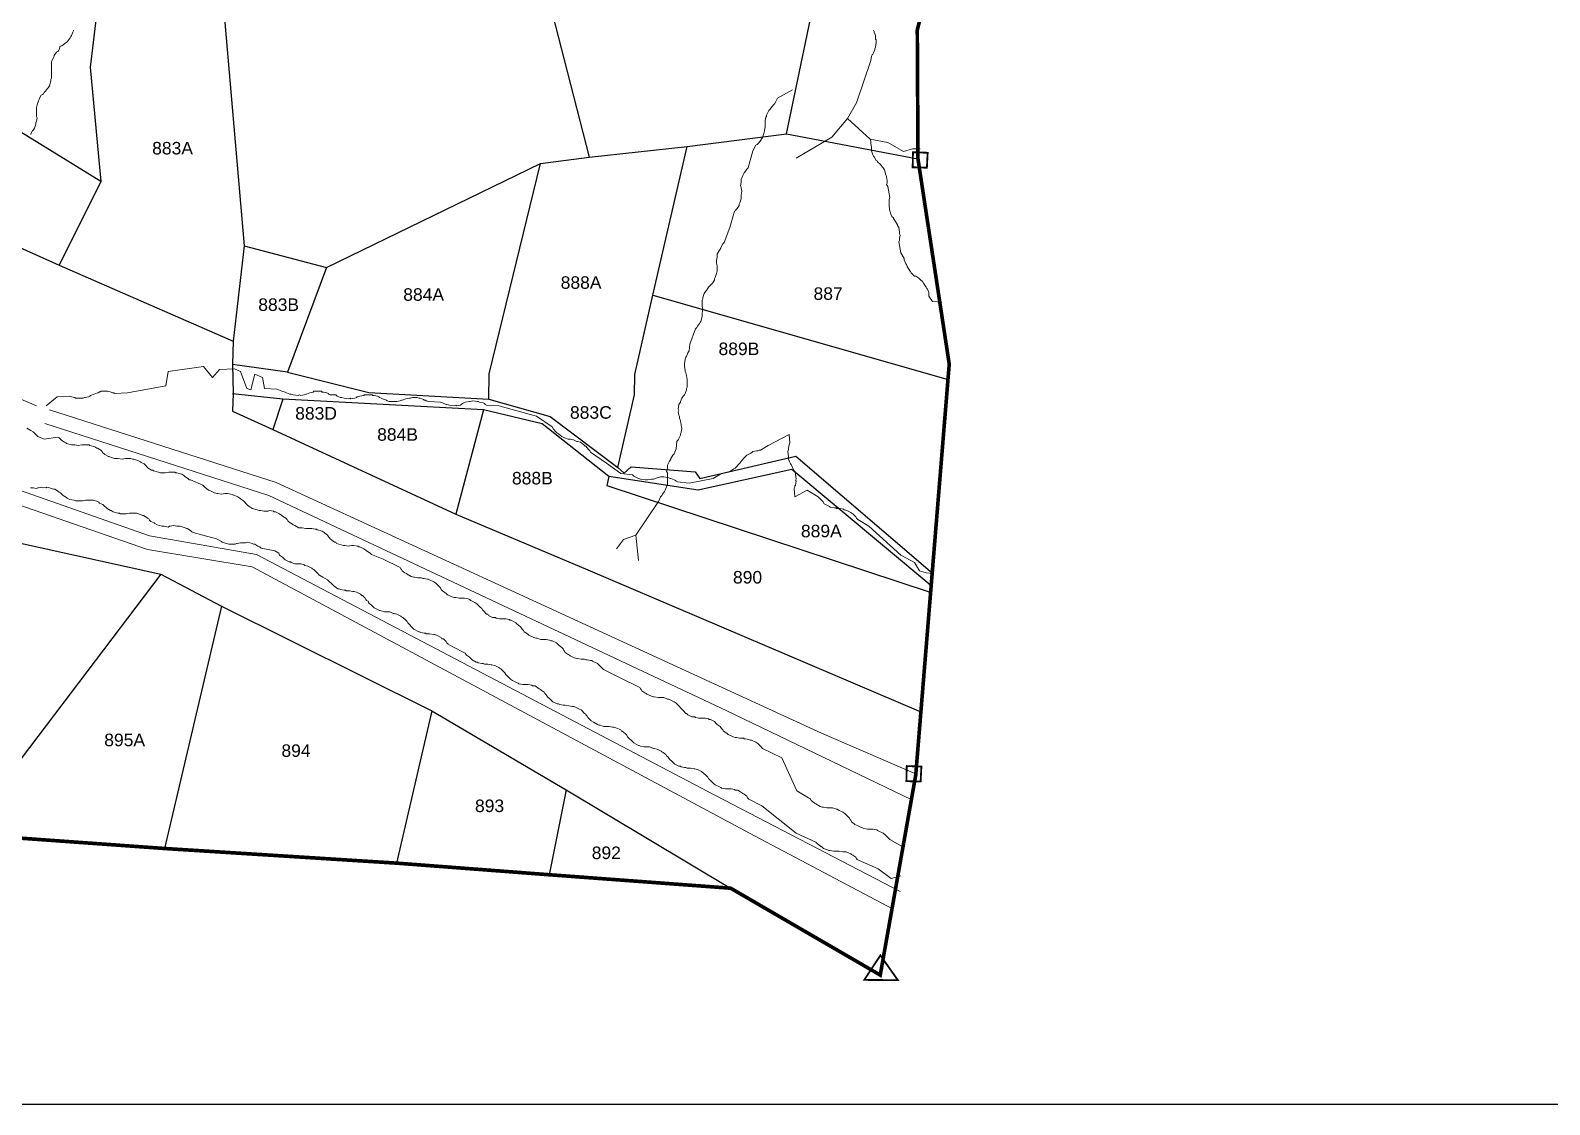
# Model space of a CAD drawing. Header units: inches. Extents: x -72 to 3350, y -615 to 1801.
# Drawn here: x 998 to 1417.4, y -615 to -318.5 of the extents above; entities that cross this region are included whole.
import ezdxf
from ezdxf.enums import TextEntityAlignment as Align

# ---------------------------------------------------------------- set-up
doc = ezdxf.new("R2010")
doc.units = ezdxf.units.IN
doc.header["$LTSCALE"] = 15
doc.header["$MEASUREMENT"] = 0
for name, color, linetype in [('BOUNDARY', 5, 'Continuous'), ('PLOT', 255, 'Continuous'), ('PLOT NO', 7, 'Continuous'), ('STONES', 3, 'Continuous'), ('STREAM', 130, 'Continuous'), ('V', 6, 'Continuous')]:
    doc.layers.add(name, color=color, linetype=linetype)
doc.styles.get("Standard").update_dxf_attribs({"font": 'arial.ttf'})

msp = doc.modelspace()

# ---------------------------------------------------------------- linework, layer by layer
at = {"layer": 'BOUNDARY', "const_width": 1}
msp.add_lwpolyline([(1302.16, -54.71), (1298.75, -69.32), (1290.2, -105.46), (1277.74, -148.69), (1275.62, -156.58), (1264.12, -190.94), (1259.79, -250.85), (1254.24, -273.1), (1242.85, -318.47), (1243.04, -354.02), (1251.67, -410.65), (1242.42, -524.06), (1232.62, -579.24), (1191.32, -555.27), (1141.18, -551.55), (1099.09, -548.35), (1035.01, -544.31), (979.49, -540.33)], dxfattribs=at)
at = {"layer": 'PLOT', "color": 0}
for points in [[(1172.57, 24.69), (1171.51, -13.67), (1171.39, -48.89), (1176.99, -98.81), (1178.44, -110.91), (1193.56, -162.08), (1178.85, -201.69), (1095.23, -182.87), (1103.25, -237.62), (1082.93, -238.53), (1071.48, -273.97), (1062.35, -275.01), (1050.88, -306.71), (1056.98, -378.03), (1079.76, -384.01), (1138.81, -355.3), (1152.27, -353.53), (1179.32, -350.59), (1206.76, -347.06), (1216.07, -302.5), (1211.52, -258.25), (1254.24, -273.1)], [(670.33, -36.8), (703.38, -61.6), (715.45, -77.78), (730.01, -109.7), (746.93, -145.9), (764.02, -174.8), (778.43, -204.49), (794.72, -237.2), (819.18, -285.67), (827.82, -307.79), (837.64, -323.61), (844.12, -339.5), (859.85, -363.6), (885.02, -390.01), (906.92, -410.22), (907.61, -415.63), (919.48, -425.95), (951.59, -439.61), (983.96, -457.58), (1033.98, -468.64), (1050.75, -477.44), (1108.86, -506.32), (1145.93, -528.09), (1191.32, -555.27)], [(1122.24, -236.73), (1152.27, -353.53)], [(917.1, -274.6), (958.08, -280.52), (1018.75, -293.51), (1014.46, -328.7), (1017.41, -360.23), (950.13, -318.87)], [(1206.76, -347.06), (1243.04, -354.02)], [(1124.56, -420.28), (1141.52, -425.07), (1160.16, -439.14), (1164.76, -419.08), (1164.84, -413.49), (1169.83, -391.65), (1179.32, -350.59)], [(1068.94, -412.84), (1091.39, -418.51), (1124.56, -420.28), (1124.68, -413.29), (1138.81, -355.3)], [(1017.41, -360.23), (1005.94, -383.37)], [(973.25, -368.72), (1005.94, -383.37), (1053.99, -404.27), (1053.78, -410.74), (1053.98, -418.79), (1053.74, -423.66), (1064.88, -428.7), (1115.44, -452.09), (1151.89, -467.4), (1243.86, -506.64)], [(1056.98, -378.03), (1053.99, -404.27)], [(1079.76, -384.01), (1068.94, -412.84), (1053.78, -410.74)], [(1169.83, -391.65), (1251.37, -414.86)], [(1246.62, -471.69), (1208.24, -439.7), (1182.35, -445.44), (1157.67, -441.63), (1139.24, -427.09), (1123.04, -423.23), (1067.72, -420.28), (1053.82, -418.84)], [(1067.72, -420.28), (1064.88, -428.7)], [(1123.04, -423.23), (1115.44, -452.09)], [(1160.16, -439.14), (1161.92, -440.72), (1163.86, -439.03), (1181.52, -440.4), (1182.77, -442.22), (1209.3, -436.06), (1247.06, -468.29)], [(1157.67, -441.63), (1157.12, -444.13), (1246.66, -473.68)], [(1033.98, -468.64), (979.49, -540.33)], [(1050.75, -477.44), (1035.01, -544.31)], [(1108.86, -506.32), (1099.09, -548.35)], [(1145.93, -528.09), (1141.18, -551.55)]]:
    msp.add_lwpolyline(points, dxfattribs=at)
at = {"layer": 'STONES', "color": 3, "const_width": 0.5}
for points in [[(1241.67, -352.16), (1241.57, -356.33), (1245.5, -356.43), (1245.71, -352.32), (1241.67, -352.16)], [(1239.94, -521.56), (1239.84, -525.73), (1243.77, -525.84), (1243.98, -521.72), (1239.94, -521.56)], [(1232.66, -573.8), (1228.21, -580.57), (1237.5, -580.66), (1232.66, -573.8)]]:
    msp.add_lwpolyline(points, dxfattribs=at)
at = {"layer": 'STREAM', "color": 4, "lineweight": 0}
for points in [[(873.34, -307.14), (893.58, -349.31), (953.15, -397.16), (984.16, -410.96), (986.62, -416.64), (999.67, -422.12)], [(851.97, -317.35), (863.32, -339.86), (889.98, -373.71), (905.3, -391.11), (934.24, -410.77), (935.75, -416.26), (964.49, -434.79), (1030.87, -458.05), (1060.37, -463.16), (1184.99, -528.59), (1238.13, -556.2)], [(997.97, -347.23), (998.53, -346.29), (998.72, -346.1), (999.1, -345.53), (999.48, -344.4), (999.48, -344.02), (999.67, -343.64), (999.86, -342.69), (999.67, -342.32), (999.67, -342.13), (999.67, -341.18), (999.67, -340.05), (999.67, -339.86), (999.86, -339.1), (1000.23, -337.97), (1000.42, -337.59), (1000.42, -337.4), (1000.99, -336.45), (1001.37, -336.26), (1001.56, -336.07), (1001.75, -335.7), (1002.13, -335.32), (1002.69, -334.56), (1002.88, -334.37), (1003.26, -333.81), (1003.64, -332.48), (1003.64, -332.1), (1003.83, -331.73), (1003.83, -330.78), (1003.83, -330.4), (1003.83, -330.21), (1003.83, -329.27), (1003.83, -328.13), (1003.83, -327.94), (1003.83, -327.19), (1004.4, -326.05), (1004.58, -325.67), (1004.58, -325.48), (1005.15, -324.54), (1005.53, -324.35), (1005.72, -324.16), (1005.91, -323.78), (1006.1, -323.22), (1006.1, -323.03), (1006.66, -322.84), (1007.42, -322.27), (1007.61, -322.08), (1008.18, -321.7), (1008.93, -320.57), (1009.12, -320.19), (1009.31, -320), (1009.69, -319.06), (1009.88, -318.68), (1009.88, -318.49)], [(1230.76, -318.49), (1230.95, -318.87), (1230.95, -319.06), (1231.33, -320), (1231.33, -320.95), (1231.51, -321.14), (1231.51, -321.89), (1231.33, -323.22), (1231.14, -323.59), (1231.14, -323.78), (1230.76, -324.73), (1230.57, -325.11), (1230.38, -325.3), (1230.19, -325.67), (1230, -326.81), (1226.03, -338.53), (1223.57, -342.88), (1229.81, -348.56), (1234.73, -349.5), (1239.08, -351.96), (1241.54, -351.2), (1243.62, -351.2)], [(1236.05, -560.92), (1196.53, -540.12), (1059.24, -466.56), (1030.3, -461.83), (963.17, -438.57), (928.18, -415.88), (926.29, -410.02), (903.98, -394.7), (857.46, -339.29), (848, -319.43)], [(1208.44, -334.94), (1204.28, -337.21), (1203.53, -338.72), (1203.15, -339.1), (1202.39, -340.05), (1202.2, -340.24), (1201.82, -340.61), (1201.26, -341.94), (1201.26, -342.32), (1201.07, -342.5), (1200.88, -343.45), (1200.88, -343.83), (1200.88, -344.21), (1200.88, -345.15), (1200.69, -346.1), (1200.69, -346.29), (1200.5, -347.04), (1200.12, -348.18), (1199.74, -348.56), (1199.74, -348.75), (1198.99, -349.69), (1198.8, -349.88), (1198.61, -350.07), (1198.23, -350.26), (1197.47, -351.77), (1196.15, -356.5), (1195.77, -356.88), (1195.21, -357.63), (1195.02, -357.82), (1194.64, -358.58), (1194.26, -359.71), (1194.26, -360.09), (1194.26, -360.47), (1194.07, -361.42), (1194.26, -361.79), (1194.26, -361.98), (1194.45, -362.93), (1194.26, -364.06), (1194.26, -364.25), (1194.26, -365.01), (1193.88, -366.14), (1193.69, -366.52), (1193.69, -366.9), (1193.13, -367.66), (1192.75, -368.03), (1192.75, -368.22), (1192.37, -368.41), (1191.05, -372.95), (1189.53, -377.11), (1189.15, -377.49), (1188.59, -378.44), (1188.59, -378.62), (1188.21, -379.19), (1187.64, -380.33), (1187.64, -380.7), (1187.64, -381.08), (1187.45, -382.03), (1187.45, -382.41), (1187.45, -382.78), (1187.64, -383.54), (1187.64, -384.68), (1187.64, -384.86), (1187.45, -385.62), (1187.07, -386.76), (1186.88, -387.13), (1186.88, -387.51), (1186.32, -388.27), (1185.94, -388.65), (1185.75, -388.84), (1185.56, -389.03), (1185.18, -389.4), (1184.62, -390.35), (1184.43, -390.54), (1184.05, -391.11), (1183.67, -392.24), (1183.67, -392.62), (1183.48, -393), (1183.48, -393.94), (1183.48, -394.32), (1183.48, -394.7), (1183.67, -395.45), (1183.48, -396.59), (1183.48, -396.78), (1183.48, -397.54), (1183.1, -398.86), (1182.91, -399.05), (1182.72, -399.43), (1182.16, -400.18), (1181.97, -400.56), (1181.78, -400.75), (1181.59, -400.94), (1180.08, -405.1), (1179.89, -406.99), (1179.51, -407.56), (1179.13, -408.5), (1178.94, -408.69), (1178.75, -409.26), (1178.56, -410.58), (1178.56, -410.96), (1178.56, -411.34), (1178.75, -412.29), (1178.75, -412.66), (1178.94, -413.04), (1179.13, -413.8), (1179.32, -414.93), (1179.32, -415.12), (1179.32, -415.88), (1179.32, -417.01), (1179.13, -417.39), (1179.13, -417.77), (1178.75, -418.72), (1178.56, -419.09), (1178.37, -419.28), (1178.19, -419.47), (1177.81, -420.04), (1177.43, -420.98), (1177.43, -421.17), (1177.05, -421.74), (1176.86, -423.06), (1177.05, -423.44), (1176.86, -423.82), (1177.05, -424.77), (1177.24, -425.14), (1177.24, -425.52), (1177.43, -426.28), (1177.62, -427.41), (1177.62, -427.6), (1177.81, -428.36), (1177.62, -429.49), (1177.43, -429.87), (1177.43, -430.25), (1177.05, -431.2), (1176.86, -431.57), (1176.67, -431.76), (1176.48, -431.95), (1176.29, -434.03), (1175.73, -435.36), (1175.35, -435.74), (1174.78, -436.68), (1174.78, -436.87), (1174.4, -437.44), (1173.84, -438.57), (1173.84, -438.95), (1173.84, -439.33), (1173.65, -440.27), (1173.84, -440.65), (1173.84, -441.03), (1173.84, -441.79), (1173.84, -442.92), (1173.84, -443.11), (1173.84, -443.87), (1173.46, -445), (1173.27, -445.38), (1173.08, -445.76), (1172.51, -446.51), (1172.32, -446.89), (1172.13, -447.08), (1171.95, -447.27), (1171.38, -448.59), (1165.14, -457.86), (1165.89, -464.86)], [(1223.57, -342.88), (1219.22, -347.99), (1209.39, -353.85)], [(1229.81, -348.56), (1230, -349.12), (1230, -349.69), (1230.19, -350.83), (1230.19, -351.01), (1230.19, -351.77), (1230.57, -352.91), (1230.76, -353.28), (1230.95, -353.47), (1231.51, -354.42), (1231.89, -354.61), (1231.89, -354.8), (1232.65, -355.55), (1233.22, -356.31), (1233.41, -356.5), (1233.78, -357.07), (1234.16, -358.39), (1234.35, -358.77), (1234.35, -358.96), (1234.54, -360.09), (1234.54, -360.28), (1234.54, -360.66), (1234.35, -361.04), (1234.73, -361.6), (1235.3, -364.63), (1235.11, -365.2), (1235.11, -366.14), (1235.11, -366.52), (1235.11, -367.09), (1235.3, -368.41), (1235.49, -368.79), (1235.49, -368.98), (1235.86, -369.93), (1236.24, -370.3), (1236.24, -370.49), (1236.81, -371.25), (1237.38, -372.19), (1237.38, -372.38), (1237.75, -372.95), (1237.94, -374.27), (1237.94, -374.65), (1238.13, -375.03), (1237.94, -375.98), (1237.94, -376.35), (1237.94, -376.54), (1237.75, -376.92), (1238.32, -379.95), (1239.27, -381.46), (1239.27, -381.84), (1239.65, -382.97), (1239.84, -383.16), (1240.02, -383.73), (1240.78, -384.86), (1240.97, -385.05), (1241.16, -385.43), (1241.92, -386.19), (1242.1, -386.38), (1242.48, -386.38), (1243.24, -386.95), (1244, -387.7), (1244.18, -387.7), (1244.56, -388.27), (1245.32, -389.4), (1245.51, -389.78), (1245.7, -389.97), (1246.08, -390.92), (1246.08, -391.29), (1246.08, -391.48), (1246.08, -391.86), (1247.02, -393.37), (1249.67, -393.56)], [(1002.31, -422.12), (1005.34, -419.66), (1008.74, -419.47), (1009.31, -419.66), (1010.26, -419.85), (1010.45, -420.04), (1011.2, -420.04), (1012.53, -420.04), (1012.91, -419.85), (1013.09, -419.85), (1014.04, -419.66), (1014.42, -419.47), (1014.61, -419.28), (1015.55, -418.9), (1016.5, -418.53), (1016.69, -418.53), (1017.44, -418.15), (1018.77, -418.15), (1018.96, -418.15), (1019.33, -418.15), (1020.28, -418.34), (1020.66, -418.53), (1021.04, -418.53), (1021.23, -418.72), (1024.82, -418.53), (1035.41, -416.64), (1035.98, -412.66), (1045.81, -411.34), (1048.27, -414.37), (1050.16, -412.1), (1054.32, -411.91), (1056.02, -412.66), (1057.72, -417.39), (1058.86, -417.77), (1059.99, -413.42), (1062.07, -414.37), (1062.64, -417.39), (1066.04, -417.58), (1067.37, -418.15), (1068.31, -418.34), (1068.69, -418.53), (1069.64, -418.9), (1070.02, -418.9), (1070.58, -419.09), (1071.91, -419.28), (1072.29, -419.09), (1072.66, -419.28), (1073.61, -419.09), (1073.99, -418.9), (1074.18, -418.9), (1075.12, -418.53), (1076.07, -418.34), (1076.26, -418.15), (1077.01, -418.15), (1078.34, -418.15), (1078.53, -418.34), (1078.9, -418.34), (1079.85, -418.53), (1080.23, -418.72), (1080.42, -418.9), (1080.79, -419.09), (1081.55, -419.09), (1082.31, -419.09), (1082.69, -419.47), (1083.63, -419.85), (1084.01, -419.85), (1084.58, -420.04), (1085.9, -420.23), (1086.28, -420.04), (1086.47, -420.23), (1087.6, -420.04), (1087.98, -419.85), (1088.17, -419.66), (1088.93, -419.47), (1090.06, -419.28), (1090.25, -419.09), (1091.01, -419.09), (1092.33, -419.09), (1092.52, -419.28), (1092.9, -419.28), (1093.84, -419.47), (1094.22, -419.66), (1094.41, -419.85), (1094.79, -420.04), (1095.17, -420.23), (1096.3, -420.61), (1096.49, -420.8), (1097.06, -420.98), (1098.38, -420.98), (1098.76, -420.98), (1099.14, -420.98), (1100.08, -420.8), (1100.46, -420.61), (1100.65, -420.61), (1101.6, -420.23), (1102.54, -420.04), (1102.92, -420.04), (1103.49, -419.85), (1104.81, -419.85), (1105.19, -420.04), (1105.57, -420.04), (1106.51, -420.42), (1106.7, -420.61), (1107.08, -420.61), (1107.27, -420.8), (1108.03, -420.98), (1111.24, -421.17), (1111.81, -421.36), (1112.75, -421.74), (1112.94, -421.74), (1113.7, -421.93), (1115.02, -422.12), (1115.4, -421.93), (1115.59, -422.12), (1116.73, -421.93), (1116.91, -421.74), (1117.29, -421.55), (1118.05, -421.17), (1119.18, -420.98), (1119.37, -420.98), (1120.13, -420.8), (1121.45, -420.98), (1121.64, -420.98), (1122.02, -421.17), (1122.97, -421.36), (1123.34, -421.55), (1123.53, -421.74), (1123.91, -421.93), (1127.32, -422.12), (1137.72, -424.96), (1142.07, -427.98), (1142.44, -428.55), (1143.01, -429.31), (1143.2, -429.49), (1143.77, -429.87), (1144.71, -430.63), (1145.09, -430.82), (1145.47, -431.01), (1146.42, -431.39), (1146.79, -431.39), (1146.98, -431.39), (1147.93, -431.57), (1148.87, -431.95), (1149.06, -431.95), (1149.82, -432.14), (1150.76, -432.9), (1151.14, -433.28), (1151.33, -433.28), (1152.09, -434.22), (1152.28, -434.41), (1152.47, -434.6), (1152.66, -434.98), (1157.01, -438), (1160.98, -440.84), (1164.19, -441.22), (1164.57, -441.6), (1165.52, -441.98), (1165.89, -442.16), (1166.46, -442.35), (1167.78, -442.54), (1168.16, -442.54), (1168.35, -442.54), (1169.49, -442.35), (1169.86, -442.35), (1170.05, -442.35), (1171, -441.98), (1171.95, -441.79), (1172.13, -441.79), (1172.89, -441.79), (1174.21, -441.98), (1174.59, -442.16), (1174.78, -442.16), (1175.73, -442.54), (1176.11, -442.73), (1176.29, -442.92), (1176.67, -443.11), (1179.89, -443.49), (1186.51, -442.16), (1188.78, -440.84), (1189.15, -440.84), (1190.29, -440.46), (1190.48, -440.46), (1191.05, -440.27), (1192.18, -439.52), (1192.56, -439.33), (1192.75, -439.14), (1193.5, -438.38), (1193.69, -438.19), (1193.88, -438), (1194.45, -437.25), (1195.02, -436.49), (1195.21, -436.3), (1195.77, -435.74), (1196.91, -435.17), (1197.29, -434.98), (1197.47, -434.79), (1198.42, -434.6), (1198.8, -434.6), (1199.18, -434.41), (1199.55, -434.41), (1201.64, -433.09), (1207.5, -430.06), (1207.69, -432.33), (1207.5, -432.9), (1207.31, -433.84), (1207.31, -434.22), (1207.12, -434.79), (1207.31, -436.11), (1207.31, -436.49), (1207.31, -436.87), (1207.69, -437.82), (1207.88, -438.19), (1208.06, -438.38), (1208.44, -439.14), (1208.82, -440.08), (1209.01, -440.27), (1209.2, -441.03), (1209.39, -442.35), (1209.2, -442.73), (1209.39, -442.92), (1209.2, -444.06), (1209.01, -444.24), (1209.01, -444.62), (1208.82, -445), (1209.01, -447.27), (1212.41, -445.38), (1215.44, -447.27), (1215.82, -447.65), (1216.57, -448.41), (1216.76, -448.59), (1217.14, -449.16), (1218.28, -449.73), (1218.65, -449.92), (1218.84, -450.11), (1219.98, -450.3), (1220.36, -450.3), (1220.55, -450.49), (1221.49, -450.49), (1222.44, -450.67), (1222.63, -450.86), (1223.38, -451.05), (1224.52, -451.62), (1224.71, -451.81), (1225.08, -452), (1225.84, -452.75), (1226.03, -453.13), (1226.22, -453.32), (1226.41, -453.51), (1229.43, -455.4), (1238.32, -463.34), (1242.1, -465.43), (1243.43, -467.69), (1245.32, -468.26), (1247.21, -468.45)], [(1003.26, -423.25), (1065.86, -443.3), (1216.39, -512.51), (1242.86, -523.86)], [(1241.35, -530.86), (1190.1, -506.27), (1063.78, -446.89), (1001.94, -427.04)], [(1238.7, -543.72), (1235.3, -541.82), (1234.92, -541.45), (1234.16, -540.69), (1233.97, -540.5), (1233.41, -540.12), (1232.27, -539.56), (1231.89, -539.37), (1231.7, -539.18), (1230.57, -538.99), (1230.19, -538.99), (1230, -538.99), (1229.06, -538.99), (1228.11, -538.8), (1227.73, -538.61), (1227.16, -538.42), (1226.03, -537.85), (1225.65, -537.66), (1225.46, -537.48), (1224.71, -536.91), (1224.52, -536.53), (1224.33, -536.34), (1224.14, -535.96), (1223.76, -535.58), (1223, -534.83), (1222.82, -534.64), (1222.25, -534.26), (1221.11, -533.69), (1220.74, -533.5), (1220.55, -533.5), (1219.41, -533.13), (1219.03, -533.13), (1218.84, -533.13), (1217.9, -533.13), (1216.95, -532.94), (1216.57, -532.94), (1216.01, -532.75), (1214.87, -531.99), (1214.49, -531.8), (1214.31, -531.61), (1213.55, -531.05), (1213.36, -530.67), (1213.17, -530.48), (1212.79, -530.29), (1209.58, -528.4), (1205.42, -519.32), (1200.12, -516.67), (1199.74, -516.3), (1198.99, -515.54), (1198.8, -515.35), (1198.23, -514.97), (1197.1, -514.4), (1196.72, -514.4), (1196.34, -514.21), (1195.39, -514.03), (1195.02, -514.03), (1194.83, -513.84), (1193.88, -513.84), (1192.94, -513.65), (1192.56, -513.65), (1191.99, -513.46), (1190.67, -512.89), (1190.48, -512.7), (1190.29, -512.51), (1189.34, -511.95), (1189.15, -511.57), (1188.96, -511.38), (1188.78, -511.19), (1188.4, -510.62), (1187.64, -510.05), (1187.45, -509.87), (1186.88, -509.3), (1185.75, -508.73), (1185.37, -508.73), (1185.18, -508.54), (1184.24, -508.35), (1183.86, -508.35), (1183.48, -508.35), (1182.54, -508.35), (1181.59, -508.16), (1181.4, -507.97), (1180.64, -507.97), (1179.51, -507.41), (1179.13, -507.03), (1178.94, -507.03), (1178.19, -506.27), (1178, -506.08), (1177.81, -505.89), (1177.43, -505.52), (1177.24, -505.14), (1176.48, -504.38), (1176.29, -504.19), (1175.73, -503.81), (1174.59, -503.25), (1174.21, -503.06), (1173.84, -503.06), (1172.89, -502.68), (1172.51, -502.68), (1172.32, -502.68), (1171.38, -502.68), (1170.24, -502.49), (1170.05, -502.49), (1169.49, -502.3), (1168.16, -501.73), (1167.97, -501.54), (1167.6, -501.36), (1166.84, -500.79), (1166.65, -500.41), (1166.46, -500.22), (1166.27, -499.84), (1160.79, -497.2), (1156.25, -494.93), (1155.87, -494.55), (1155.11, -493.79), (1154.93, -493.6), (1154.55, -493.22), (1153.22, -492.66), (1153.03, -492.47), (1152.66, -492.47), (1151.71, -492.28), (1151.33, -492.28), (1150.95, -492.09), (1150.01, -492.09), (1149.06, -491.9), (1148.87, -491.9), (1148.12, -491.71), (1146.98, -491.14), (1146.79, -490.95), (1146.42, -490.77), (1145.66, -490.2), (1145.47, -489.82), (1145.28, -489.63), (1145.09, -489.25), (1144.71, -488.87), (1143.96, -488.31), (1143.77, -488.12), (1143.2, -487.55), (1142.07, -486.98), (1141.69, -486.98), (1141.31, -486.79), (1140.36, -486.61), (1139.99, -486.61), (1139.8, -486.61), (1138.85, -486.61), (1137.91, -486.23), (1137.53, -486.23), (1136.96, -486.04), (1135.64, -485.47), (1135.45, -485.28), (1135.26, -485.09), (1134.31, -484.52), (1134.12, -484.15), (1133.93, -483.96), (1133.75, -483.77), (1133.37, -483.2), (1132.61, -482.63), (1132.42, -482.44), (1132.04, -482.07), (1130.72, -481.31), (1130.34, -481.31), (1130.15, -481.12), (1129.21, -480.93), (1128.83, -480.93), (1128.45, -480.93), (1127.5, -480.93), (1126.56, -480.74), (1126.37, -480.55), (1125.61, -480.55), (1124.48, -479.99), (1124.29, -479.61), (1123.91, -479.61), (1123.16, -478.85), (1122.97, -478.66), (1122.78, -478.47), (1122.59, -478.1), (1122.21, -477.72), (1121.45, -476.96), (1121.26, -476.77), (1120.7, -476.39), (1119.56, -475.83), (1119.18, -475.64), (1118.81, -475.45), (1117.86, -475.26), (1117.48, -475.26), (1117.29, -475.26), (1116.35, -475.26), (1115.4, -475.07), (1115.02, -475.07), (1114.46, -474.88), (1113.13, -474.31), (1112.94, -474.12), (1112.75, -473.93), (1111.81, -473.18), (1111.62, -472.99), (1111.43, -472.8), (1111.24, -472.42), (1110.86, -472.04), (1110.11, -471.29), (1109.92, -471.1), (1109.35, -470.72), (1108.22, -470.15), (1107.84, -469.96), (1107.65, -469.96), (1106.7, -469.77), (1106.32, -469.77), (1105.95, -469.59), (1105, -469.59), (1104.06, -469.4), (1103.87, -469.4), (1103.11, -469.21), (1101.98, -468.64), (1101.79, -468.45), (1101.41, -468.26), (1100.65, -467.69), (1100.46, -467.32), (1100.27, -467.13), (1100.08, -466.75), (1095.36, -464.48), (1092.14, -463.16), (1091.76, -462.78), (1090.82, -462.21), (1090.63, -462.02), (1090.06, -461.64), (1088.93, -461.08), (1088.55, -461.08), (1088.36, -460.89), (1087.22, -460.7), (1086.85, -460.7), (1086.66, -460.7), (1085.71, -460.89), (1084.77, -460.7), (1084.39, -460.7), (1083.82, -460.51), (1082.5, -460.13), (1082.31, -459.75), (1081.93, -459.75), (1081.17, -459.18), (1080.79, -458.81), (1080.61, -458.62), (1080.42, -458.43), (1080.04, -457.86), (1079.28, -457.29), (1079.09, -457.1), (1078.53, -456.73), (1077.2, -456.35), (1077.01, -456.16), (1076.63, -456.16), (1075.69, -455.97), (1075.31, -455.97), (1074.93, -455.97), (1073.99, -455.97), (1073.04, -455.78), (1072.85, -455.78), (1072.1, -455.78), (1070.96, -455.21), (1070.58, -455.02), (1070.39, -454.83), (1069.45, -454.27), (1069.26, -454.08), (1069.07, -453.89), (1068.88, -453.51), (1068.5, -453.13), (1067.56, -452.57), (1067.37, -452.38), (1066.8, -452), (1065.67, -451.43), (1065.29, -451.43), (1065.1, -451.24), (1063.96, -451.05), (1063.59, -451.24), (1063.4, -451.24), (1062.45, -451.24), (1061.51, -451.05), (1061.13, -451.05), (1060.56, -450.86), (1059.24, -450.49), (1059.05, -450.3), (1058.67, -450.11), (1057.91, -449.54), (1057.53, -449.16), (1057.35, -448.97), (1057.16, -448.78), (1056.78, -448.41), (1056.02, -447.84), (1055.83, -447.65), (1055.27, -447.27), (1053.94, -446.7), (1053.75, -446.7), (1053.37, -446.51), (1052.43, -446.33), (1052.05, -446.33), (1051.67, -446.33), (1050.73, -446.51), (1049.78, -446.33), (1049.59, -446.33), (1048.84, -446.14), (1047.7, -445.57), (1047.32, -445.38), (1047.13, -445.38), (1046.19, -444.62), (1046, -444.43), (1045.81, -444.24), (1045.62, -444.06), (1042.22, -442.54), (1041.84, -442.54), (1041.46, -442.16), (1040.51, -441.6), (1040.33, -441.41), (1039.76, -441.03), (1038.43, -440.65), (1038.06, -440.65), (1037.87, -440.46), (1036.73, -440.46), (1036.35, -440.46), (1036.17, -440.46), (1035.22, -440.65), (1034.27, -440.65), (1033.9, -440.65), (1033.33, -440.46), (1032, -440.08), (1031.82, -439.9), (1031.44, -439.9), (1030.49, -439.33), (1030.3, -439.14), (1030.11, -438.95), (1029.74, -438.57), (1029.36, -438.19), (1028.6, -437.82), (1028.41, -437.63), (1027.66, -437.25), (1026.52, -436.87), (1026.14, -436.87), (1025.76, -436.68), (1024.82, -436.68), (1024.44, -436.68), (1024.25, -436.68), (1023.31, -436.87), (1022.17, -436.68), (1021.98, -436.68), (1021.23, -436.68), (1020.09, -436.3), (1019.71, -436.11), (1019.52, -436.11), (1018.58, -435.55), (1018.2, -435.17), (1018.01, -435.17), (1017.82, -434.79), (1017.44, -434.41), (1016.5, -433.84), (1016.31, -433.84), (1015.74, -433.47), (1014.42, -433.09), (1014.23, -432.9), (1013.85, -432.9), (1012.91, -432.9), (1012.53, -432.9), (1012.15, -432.9), (1011.2, -433.09), (1010.26, -432.9), (1010.07, -432.9), (1009.31, -432.9), (1007.99, -432.52), (1007.8, -432.33), (1007.42, -432.14), (1006.66, -431.76), (1006.29, -431.39), (1006.1, -431.2), (1005.91, -431.01), (1005.53, -430.82), (1001.75, -431.39), (1000.05, -430.63), (999.67, -430.25), (998.91, -429.49), (998.72, -429.31), (998.15, -428.93), (997.02, -428.36)], [(997.97, -444.81), (998.34, -444.81), (998.72, -444.81), (999.67, -445), (1000.05, -444.81), (1000.23, -444.81), (1001.18, -444.62), (1002.31, -444.81), (1002.5, -444.62), (1003.26, -444.81), (1004.4, -445.19), (1004.77, -445.19), (1005.15, -445.38), (1005.91, -445.95), (1006.29, -446.14), (1006.48, -446.33), (1006.66, -446.51), (1007.04, -446.89), (1007.99, -447.46), (1008.18, -447.65), (1008.74, -448.03), (1010.07, -448.22), (1010.45, -448.41), (1010.82, -448.41), (1011.77, -448.41), (1012.15, -448.41), (1012.34, -448.41), (1013.28, -448.22), (1014.42, -448.22), (1014.61, -448.22), (1015.36, -448.22), (1016.5, -448.59), (1016.88, -448.78), (1017.07, -448.97), (1018.01, -449.35), (1018.39, -449.73), (1018.58, -449.92), (1018.77, -450.11), (1019.15, -450.49), (1020.09, -451.05), (1020.28, -451.05), (1020.85, -451.43), (1022.17, -451.81), (1022.55, -451.81), (1022.74, -452), (1023.87, -452), (1024.25, -452), (1024.44, -452), (1025.39, -451.81), (1026.33, -451.81), (1026.71, -451.81), (1027.28, -451.81), (1028.6, -452.19), (1028.98, -452.38), (1029.17, -452.38), (1030.11, -452.94), (1030.3, -453.13), (1030.68, -453.32), (1030.87, -453.7), (1031.25, -454.08), (1032.19, -454.46), (1032.38, -454.65), (1032.95, -455.02), (1034.27, -455.4), (1034.65, -455.4), (1034.84, -455.4), (1035.98, -455.59), (1036.35, -455.4), (1036.54, -455.4), (1037.49, -455.21), (1038.43, -455.4), (1038.81, -455.4), (1039.38, -455.4), (1040.7, -455.78), (1041.08, -455.97), (1041.27, -455.97), (1042.22, -456.54), (1042.41, -456.73), (1042.6, -456.92), (1042.97, -457.1), (1045.62, -457.86), (1049.4, -458.81), (1049.78, -459), (1050.73, -459.56), (1050.92, -459.75), (1051.48, -459.94), (1052.81, -460.32), (1053.19, -460.32), (1053.56, -460.32), (1054.51, -460.32), (1054.89, -460.13), (1055.08, -460.13), (1056.02, -459.94), (1056.97, -459.94), (1057.35, -459.94), (1057.91, -459.75), (1059.24, -460.13), (1059.61, -460.32), (1059.99, -460.32), (1060.75, -460.89), (1061.13, -461.08), (1061.32, -461.08), (1061.69, -461.45), (1065.48, -462.21), (1066.61, -462.78), (1066.8, -463.34), (1067.56, -463.91), (1067.75, -464.1), (1068.31, -464.67), (1069.45, -465.24), (1069.83, -465.24), (1070.02, -465.43), (1070.96, -465.8), (1071.34, -465.8), (1071.72, -465.8), (1072.66, -465.8), (1073.61, -465.99), (1073.8, -466.18), (1074.55, -466.37), (1075.69, -466.94), (1075.88, -467.13), (1076.26, -467.32), (1077.01, -468.07), (1077.2, -468.26), (1077.39, -468.45), (1077.58, -468.83), (1078.71, -469.4), (1080.04, -470.15), (1080.42, -470.53), (1081.17, -471.29), (1081.36, -471.48), (1081.74, -471.85), (1082.88, -472.61), (1083.25, -472.61), (1083.63, -472.8), (1084.58, -472.99), (1084.96, -472.99), (1085.14, -473.18), (1086.09, -473.18), (1087.04, -473.37), (1087.41, -473.37), (1087.98, -473.56), (1089.12, -474.12), (1089.49, -474.5), (1089.68, -474.5), (1090.44, -475.26), (1090.63, -475.64), (1090.82, -475.83), (1091.2, -476.02), (1091.38, -476.58), (1092.14, -477.15), (1092.33, -477.34), (1092.9, -477.91), (1094.03, -478.47), (1094.41, -478.66), (1094.6, -478.66), (1095.73, -479.04), (1096.11, -479.04), (1096.3, -479.04), (1097.25, -479.04), (1098.19, -479.42), (1098.38, -479.42), (1099.14, -479.61), (1100.27, -480.18), (1100.46, -480.36), (1100.84, -480.55), (1101.6, -481.31), (1101.79, -481.5), (1101.98, -481.69), (1102.16, -482.07), (1102.54, -482.44), (1103.3, -483.2), (1103.49, -483.39), (1103.87, -483.77), (1105.19, -484.52), (1105.38, -484.52), (1105.76, -484.71), (1106.7, -484.9), (1107.08, -484.9), (1107.27, -485.09), (1108.22, -485.09), (1109.35, -485.28), (1109.54, -485.28), (1110.11, -485.47), (1111.43, -486.04), (1111.62, -486.42), (1112, -486.42), (1112.75, -487.17), (1112.94, -487.55), (1113.13, -487.74), (1113.32, -487.93), (1114.65, -488.69), (1118.05, -490.39), (1118.43, -490.95), (1119.18, -491.52), (1119.37, -491.71), (1119.94, -492.28), (1121.07, -492.85), (1121.45, -492.85), (1121.64, -493.03), (1122.59, -493.22), (1122.97, -493.22), (1123.34, -493.41), (1124.29, -493.41), (1125.24, -493.6), (1125.42, -493.6), (1126.18, -493.79), (1127.32, -494.36), (1127.5, -494.55), (1127.88, -494.74), (1128.64, -495.49), (1128.83, -495.68), (1129.02, -495.87), (1129.21, -496.25), (1129.58, -496.63), (1130.34, -497.38), (1130.53, -497.57), (1131.1, -497.95), (1132.23, -498.52), (1132.61, -498.71), (1132.8, -498.9), (1133.93, -499.09), (1134.31, -499.09), (1134.5, -499.09), (1135.45, -499.09), (1136.39, -499.28), (1136.58, -499.46), (1137.34, -499.46), (1138.47, -500.22), (1138.85, -500.41), (1139.04, -500.6), (1139.8, -501.17), (1139.99, -501.54), (1140.17, -501.73), (1140.36, -501.92), (1140.74, -502.49), (1141.5, -503.06), (1141.69, -503.25), (1142.26, -503.81), (1143.39, -504.38), (1143.77, -504.38), (1144.15, -504.57), (1145.09, -504.76), (1145.47, -504.76), (1145.66, -504.76), (1146.6, -504.95), (1147.55, -505.14), (1147.93, -505.14), (1148.5, -505.33), (1149.63, -505.89), (1150.01, -506.08), (1150.2, -506.27), (1150.95, -507.03), (1151.33, -507.22), (1151.33, -507.41), (1151.71, -507.79), (1151.9, -508.16), (1152.66, -508.92), (1152.85, -509.11), (1153.41, -509.49), (1154.55, -510.05), (1154.93, -510.24), (1155.3, -510.24), (1156.25, -510.62), (1156.63, -510.62), (1156.82, -510.62), (1157.76, -510.62), (1158.71, -510.81), (1159.09, -510.81), (1159.65, -511), (1160.98, -511.57), (1161.17, -511.95), (1161.36, -511.95), (1162.3, -512.7), (1162.49, -512.89), (1162.68, -513.08), (1162.87, -513.46), (1163.25, -513.84), (1164, -514.59), (1164.19, -514.78), (1164.57, -515.16), (1165.89, -515.92), (1166.08, -515.92), (1166.46, -516.11), (1167.41, -516.3), (1167.78, -516.3), (1167.97, -516.3), (1168.92, -516.3), (1170.05, -516.67), (1170.24, -516.67), (1171, -516.86), (1172.13, -517.43), (1172.32, -517.62), (1172.7, -517.81), (1173.46, -518.38), (1173.65, -518.75), (1173.84, -518.94), (1174.03, -519.13), (1174.4, -519.7), (1175.16, -520.27), (1175.35, -520.46), (1175.92, -521.02), (1177.05, -521.59), (1177.43, -521.59), (1177.62, -521.78), (1178.56, -521.97), (1178.94, -521.97), (1179.32, -522.16), (1180.27, -522.16), (1181.21, -522.35), (1181.4, -522.35), (1182.16, -522.54), (1183.29, -523.1), (1183.48, -523.29), (1183.86, -523.48), (1184.62, -524.24), (1184.8, -524.43), (1184.99, -524.62), (1185.18, -524.99), (1185.56, -525.37), (1186.32, -526.13), (1186.51, -526.32), (1187.07, -526.7), (1188.21, -527.26), (1188.59, -527.45), (1188.78, -527.64), (1189.91, -527.83), (1190.1, -527.83), (1190.48, -527.83), (1191.42, -527.83), (1192.37, -528.02), (1192.56, -528.21), (1193.31, -528.21), (1194.45, -528.97), (1194.64, -529.15), (1195.02, -529.34), (1195.77, -529.91), (1195.96, -530.29), (1196.15, -530.48), (1196.34, -530.67), (1199.93, -532.56), (1209.39, -540.12), (1214.87, -542.58), (1215.25, -542.96), (1216.2, -543.72), (1216.39, -543.72), (1216.95, -544.28), (1218.09, -544.66), (1218.47, -544.85), (1218.65, -544.85), (1219.79, -545.04), (1220.17, -545.04), (1220.36, -545.04), (1221.3, -545.04), (1222.25, -545.23), (1222.63, -545.23), (1223.19, -545.23), (1224.52, -545.8), (1224.71, -545.99), (1225.08, -546.17), (1225.84, -546.74), (1226.03, -547.12), (1226.22, -547.31), (1226.6, -547.5), (1232.08, -549.96), (1235.67, -552.6), (1238.32, -551.85)], [(1165.14, -457.86), (1161.73, -459), (1159.84, -461.64)]]:
    msp.add_lwpolyline(points, dxfattribs=at)
at = {"layer": 'V', "color": 0}
msp.add_lwpolyline([(-71.53, 1801.42), (3349.68, 1801.42), (3349.68, -614.99), (-71.53, -614.99)], close=True, dxfattribs=at)

# ---------------------------------------------------------------- texts
at = {"layer": 'PLOT NO'}
for s, p in [('883A', (1037.24, -351.05)), ('884A', (1106.56, -391.43)), ('888A', (1150.03, -388.13)), ('887', (1218.23, -391.18)), ('883B', (1066.53, -394.23)), ('889B', (1193.61, -406.42)), ('883D', (1076.86, -424.22)), ('883C', (1152.73, -423.98)), ('884B', (1099.36, -430.06)), ('888B', (1136.58, -442.11)), ('889A', (1216.36, -456.7)), ('890', (1195.99, -469.46)), ('895A', (1024.01, -514.35)), ('894', (1071.32, -517.3)), ('893', (1124.76, -532.53)), ('892', (1156.99, -545.5))]:
    msp.add_text(s, height=3.456, dxfattribs=at).set_placement(p, align=Align.MIDDLE_CENTER)

doc.saveas('drawing.dxf')
